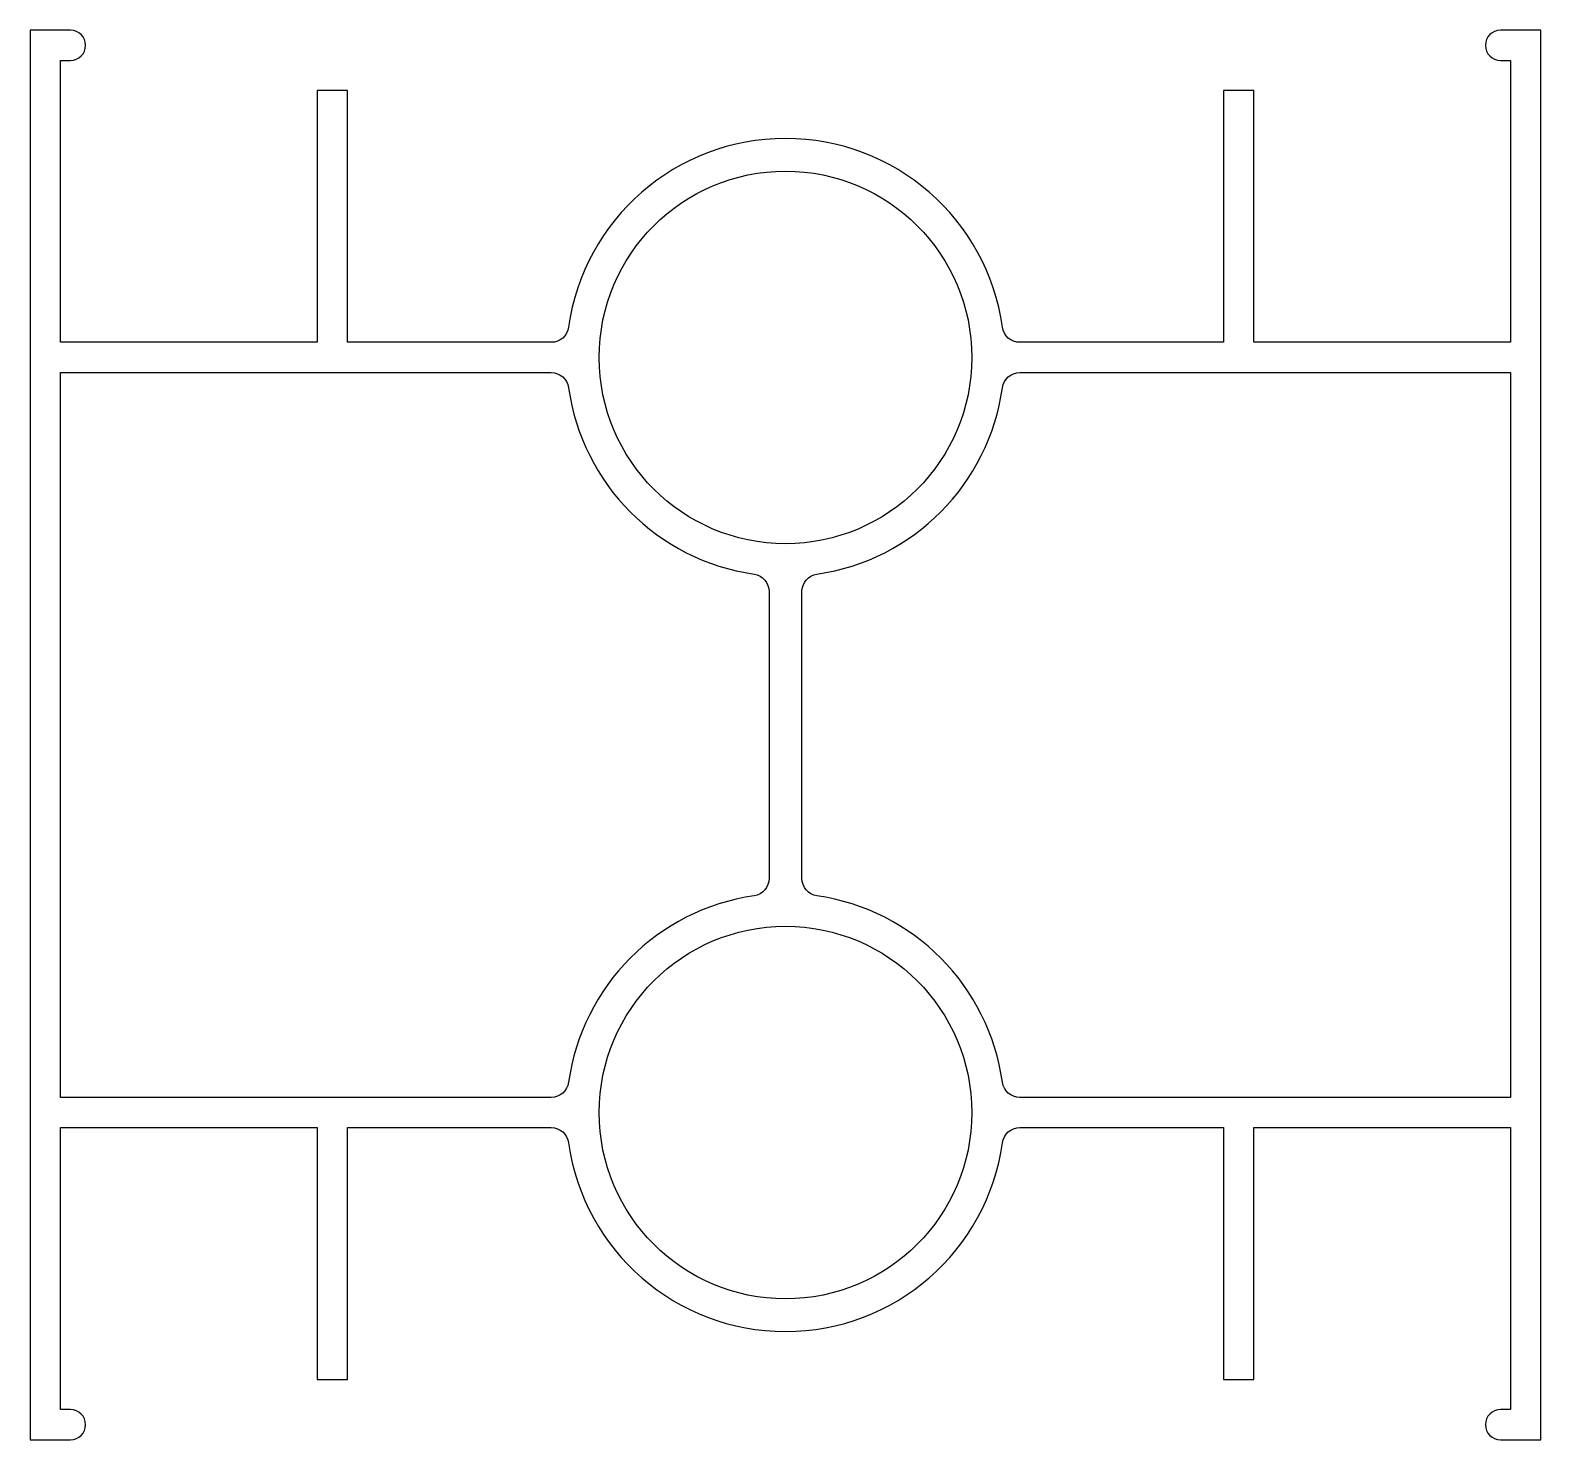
# Model space of a CAD drawing. Extents: x 136.8 to 196.8, y 192.7 to 248.7.
import ezdxf

# ---------------------------------------------------------------- set-up
doc = ezdxf.new("R2010")
doc.units = 0
doc.layers.add('ANA', color=220, linetype='CONTINUOUS')

msp = doc.modelspace()

# ---------------------------------------------------------------- linework, layer by layer
at = {"layer": 'ANA'}
for points in [[(176.137, 205.101), (184.227, 205.101), (184.227, 195.101), (185.427, 195.101), (185.427, 205.101), (195.627, 205.101), (195.627, 193.901), (195.227, 193.901, 1), (195.227, 192.701), (196.827, 192.701), (196.827, 220.101), (196.827, 248.701), (195.227, 248.701, 1), (195.227, 247.501), (195.627, 247.501), (195.627, 236.301), (185.427, 236.301), (185.427, 246.301), (184.227, 246.301), (184.227, 236.301), (176.137, 236.301, -0.374137), (175.443, 236.904, 0.374137), (166.827, 244.401, 0.374137), (158.211, 236.904, -0.374137), (157.517, 236.301), (149.427, 236.301), (149.427, 246.301), (148.227, 246.301), (148.227, 236.301), (138.027, 236.301), (138.027, 247.501), (138.427, 247.501, 1), (138.427, 248.701), (136.827, 248.701), (136.827, 220.101), (136.827, 192.701), (138.427, 192.701, 1), (138.427, 193.901), (138.027, 193.901), (138.027, 205.101), (148.227, 205.101), (148.227, 195.101), (149.427, 195.101), (149.427, 205.101), (157.517, 205.101, -0.374137), (158.211, 204.498, 0.374137), (166.827, 197.001, 0.374137), (175.443, 204.498, -0.374137)], [(158.211, 206.904, -0.374137), (157.517, 206.301), (138.027, 206.301), (138.027, 220.101), (138.027, 235.101), (157.517, 235.101, -0.374137), (158.211, 234.498, 0.333593), (165.577, 227.091, -0.372606), (166.177, 226.398), (166.177, 215.003, -0.372606), (165.577, 214.311, 0.333593)], [(168.076, 227.091, 0.333593), (175.443, 234.498, -0.374137), (176.137, 235.101), (195.627, 235.101), (195.627, 220.101), (195.627, 206.301), (176.137, 206.301, -0.374137), (175.443, 206.904, 0.333593), (168.076, 214.311, -0.372606), (167.477, 215.003), (167.477, 226.398, -0.372606)]]:
    msp.add_lwpolyline(points, format="xyb", close=True, dxfattribs=at)
for centre in [(166.827, 235.701), (166.827, 205.701)]:
    msp.add_circle(centre, 7.4, dxfattribs=at)

doc.saveas('drawing.dxf')
